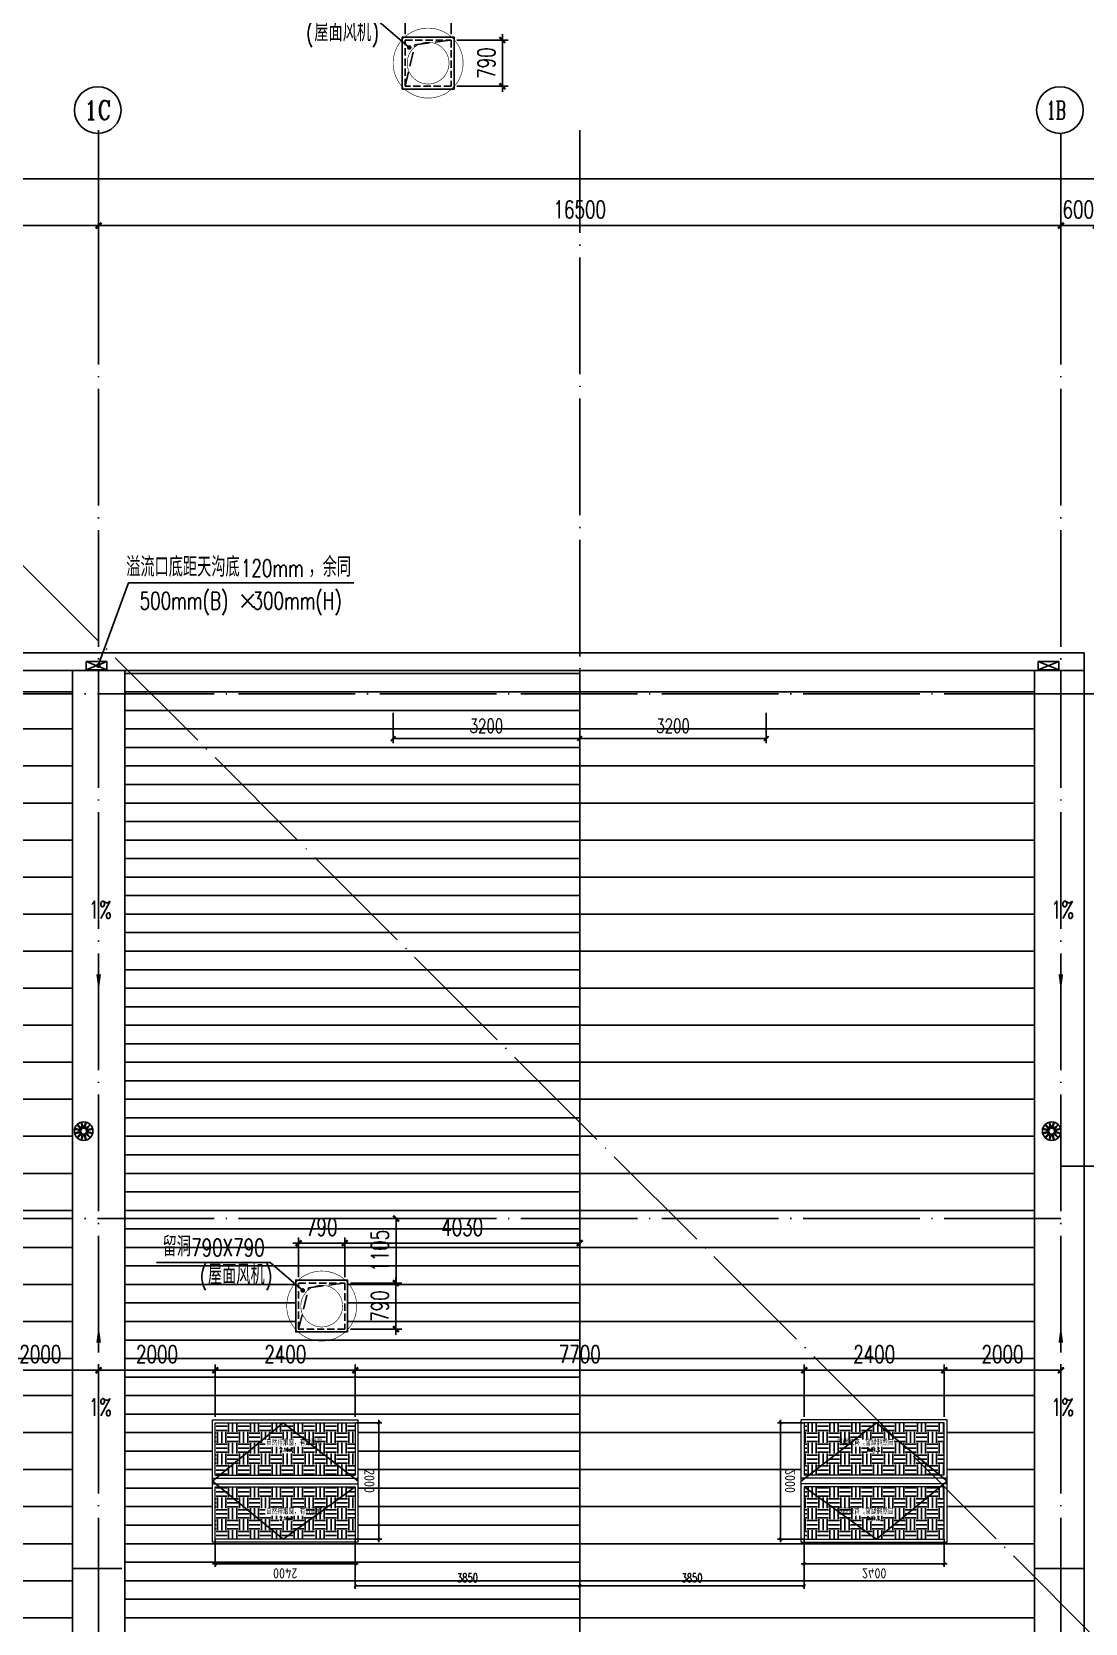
# Model space of a CAD drawing. Extents: x -1313754 to 847533, y 489853 to 941203.
# Drawn here: x 337900 to 355963, y 815882 to 843169 of the extents above; entities that cross this region are included whole.
import ezdxf
from ezdxf.enums import TextEntityAlignment as Align

# ---------------------------------------------------------------- set-up
doc = ezdxf.new("R2010")
doc.units = 0
doc.header["$LTSCALE"] = 1000
doc.header["$MEASUREMENT"] = 0
for name, pattern in [('DASH', [0.35, 0.25, -0.1]), ('DOTE', [2.42, 2, -0.2, 0.02, -0.2]), ('HIDDEN', [9.525, 6.35, -3.175])]:
    doc.linetypes.add(name, pattern=pattern)
doc.layers.get('Defpoints').update_dxf_attribs({"color": 210})
for name, color, linetype in [('A-AXIS-D', 1, 'Continuous'), ('A-AXIS-DOTE', 14, 'DOTE'), ('A-AXIS-DP', 126, 'Continuous'), ('A-AXIS-SYMB', 3, 'Continuous'), ('A-DRAIN', 142, 'Continuous'), ('A-HATCH-2', 251, 'Continuous'), ('A-LIN-V', 9, 'Continuous'), ('A-SFCE', 30, 'Continuous'), ('A-WINDOW', 140, 'Continuous'), ('AS-COLN', 6, 'Continuous'), ('AS-WALL', 40, 'Continuous'), ('AS-结构边线层', 200, 'Continuous'), ('DIM_SYMB', 3, 'Continuous'), ('PUB_TEXT', 7, 'Continuous'), ('SPACE', 7, 'Continuous'), ('SPACE_HATCH', 8, 'Continuous'), ('参考线', 8, 'Continuous'), ('外框', 1, 'HIDDEN'), ('暖通', 7, 'Continuous'), ('虹吸溢流', 3, 'Continuous'), ('虹吸雨水斗', 6, 'Continuous'), ('虹吸雨水标注XT', 7, 'Continuous')]:
    doc.layers.add(name, color=color, linetype=linetype)
doc.layers.add('A-加建区域', color=47, linetype='Continuous', plot=False)
doc.layers.add('成型线', color=3, linetype='Continuous', lineweight=18)
doc.styles.add('_TCH_AXIS', font='COMPLEX', dxfattribs={"bigfont": 'GBCBIG'})
doc.styles.add('_TCH_DIM', font='SIMPLEX', dxfattribs={"bigfont": 'GBCBIG'})
doc.styles.add('_TCH_DIM_T3', font='SIMPLEX', dxfattribs={"width": 0.705882, "bigfont": 'GBCBIG'})
doc.styles.add('_TCH_SPACE', font='SIMPLEX', dxfattribs={"height": 5, "bigfont": 'GBCBIG'})
doc.styles.get("Standard").update_dxf_attribs({"font": 'gbenor.shx', "bigfont": 'gbcbig.shx'})
doc.dimstyles.new('_TCH_ARCH&&100', dxfattribs={"dimtxt": 297.5, "dimasz": 100, "dimexe": 100, "dimexo": 100, "dimgap": 126.25, "dimtad": 1, "dimdec": 0, "dimzin": 0, "dimdsep": 46, "dimtxsty": '_TCH_DIM_T3', "dimblk": 'ARCHTICK', "dimcen": 0.09, "dimclrt": 7, "dimazin": 2, "dimtfac": 1, "dimtdec": 0, "dimtix": 1, "dimtmove": 2, "dimatfit": 3, "dimfxl": 0, "dimtolj": 1, "dimtzin": 0, "dimarcsym": 0})
doc.dimstyles.new('_TCH_ARCH&&50', dxfattribs={"dimtxt": 148.75, "dimasz": 50, "dimexe": 50, "dimexo": 50, "dimgap": 63.125, "dimtad": 1, "dimdec": 0, "dimzin": 0, "dimdsep": 46, "dimtxsty": '_TCH_DIM_T3', "dimblk": 'ARCHTICK', "dimcen": 0.09, "dimclrt": 7, "dimazin": 2, "dimtfac": 1, "dimtdec": 0, "dimtix": 1, "dimtmove": 2, "dimatfit": 3, "dimfxl": 0, "dimtolj": 1, "dimtzin": 0, "dimarcsym": 0})
doc.dimstyles.new('_TCH_ARCH&&80', dxfattribs={"dimtxt": 238, "dimasz": 80, "dimexe": 80, "dimexo": 80, "dimgap": 101, "dimtad": 1, "dimdec": 0, "dimzin": 0, "dimdsep": 46, "dimtxsty": '_TCH_DIM_T3', "dimblk": 'ARCHTICK', "dimcen": 0.09, "dimclrt": 7, "dimazin": 2, "dimtfac": 1, "dimtdec": 0, "dimtix": 1, "dimtmove": 2, "dimatfit": 3, "dimfxl": 0, "dimtolj": 1, "dimtzin": 0, "dimarcsym": 0})
pattern_1 = [(180, (-500100, 0), (-6e-14, -635), [])]
pattern_2 = [(0, (0, 0), (187.5, 187.5), [187.5, -187.5]), (0, (0, 70.31), (187.5, 187.5), [187.5, -187.5]), (0, (0, 140.62), (187.5, 187.5), [187.5, -187.5]), (90, (23.44, 164.06), (-187.5, 187.5), [187.5, -187.5]), (90, (93.75, 164.06), (-187.5, 187.5), [187.5, -187.5]), (90, (164.06, 164.06), (-187.5, 187.5), [187.5, -187.5])]

# ---------------------------------------------------------------- blocks, each defined once
blk = doc.blocks.new('rrrrrrrrrrrrrrrrrrrrr')
at = {"layer": 'A-HATCH-2'}
h = blk.add_hatch(dxfattribs=at)
h.set_pattern_fill('ANSI31', color=256, scale=400, angle=135)
h.set_pattern_definition(pattern_1)
h.paths.add_polyline_path([(-161504.2, 832220), (-169304.2, 832220), (-169304.2, 830430), (-169249.4, 746374.3), (-169304.2, 741420), (-161504.2, 741420)])
h = blk.add_hatch(dxfattribs=at)
h.set_pattern_fill('ANSI31', color=256, scale=200, angle=135)
h.set_pattern_definition([(180, (-500100, 0), (-3e-14, -317.5), [])])
h.paths.add_polyline_path([(-160604.2, 832220), (-152804.2, 832220), (-152804.2, 830430), (-152859, 746374.3), (-152804.2, 741420), (-160604.2, 741420)])
h = blk.add_hatch(dxfattribs=at)
h.set_pattern_fill('ANSI31', color=256, scale=400, angle=135)
h.set_pattern_definition(pattern_1)
h.paths.add_polyline_path([(-145004.2, 832220), (-152804.2, 832220), (-152804.2, 830430), (-152749.4, 746374.3), (-152804.2, 741420), (-145004.2, 741420)])
at = {"layer": 'A-LIN-V'}
for points in [[(-161504.2, 832220), (-161504.2, 741420)], [(-160604.2, 832220), (-160604.2, 741420)], [(-145004.2, 832220), (-145004.2, 741420)]]:
    blk.add_lwpolyline(points, dxfattribs=at)
at = {"layer": 'A-SFCE'}
for p, q in [((-144154.2, 832220), (-144154.2, 832520)), ((-230998, 832220), (-144154.2, 832220)), ((-152804.2, 832220), (-152804.2, 741420))]:
    blk.add_line(p, q, dxfattribs=at)
for points in [[(-254054.1, 759320), (-254654.2, 759320), (-254654.2, 760283.3), (-231216.1, 832520), (-144154.2, 832520)], [(-144154.2, 832220), (-144154.2, 741520)]]:
    blk.add_lwpolyline(points, dxfattribs=at)
blk = doc.blocks.new('_ArchTick')
at = {"color": 0, "linetype": 'ByBlock', "const_width": 0.4}
blk.add_lwpolyline([(-0.5, -0.5), (0.5, 0.5)], dxfattribs=at)
blk = doc.blocks.new('44')
at = {"layer": 'A-AXIS-DP', "color": 1}
for p, q in [((280302, 745270), (280302, 747370)), ((277446, 744900), (279946, 744900))]:
    blk.add_line(p, q, dxfattribs=at)
for p, xscale, yscale, zscale, rotation in [((280302, 747320), -50.00000000000003, 50.00000000000003, 50.00000000000001, 270), ((280302, 745320), -50.00000000000001, 50.00000000000001, 50.00000000000001, 90), ((279896, 744900), -50, 50, 50, 180)]:
    blk.add_blockref('_ArchTick', p, dxfattribs=dict(at, xscale=xscale, yscale=yscale, zscale=zscale, rotation=rotation))
at = {"layer": 'A-AXIS-DP', "color": 1, "xscale": -50, "yscale": 50, "zscale": 50}
blk.add_blockref('_ArchTick', (277496, 744900), dxfattribs=at)
at = {"layer": 'A-AXIS-DP', "color": 1, "insert": (278696, 744737), "char_height": 175, "attachment_point": 5, "rotation": 180}
blk.add_mtext('\\A1;2400', dxfattribs=at)
blk.add_wipeout([(277446, 745270), (279946, 745270), (279946, 747370), (277446, 747370)]).dxf.layer = '参考线'
at = {"layer": 'SPACE_HATCH'}
h = blk.add_hatch(dxfattribs=at)
h.set_pattern_fill('土壤', color=1, scale=50, style=0)
h.set_pattern_definition(pattern_2)
h.paths.add_polyline_path([(277496, 746420), (279896, 746420), (279896, 747320), (277496, 747320)])
h.paths.add_polyline_path([(278352, 746904), (279057, 746904), (279057, 747034), (278352, 747034)])
h.paths.add_polyline_path([(278591, 746811), (278817, 746811), (278817, 746895), (278591, 746895)])
h = blk.add_hatch(dxfattribs=at)
h.set_pattern_fill('土壤', color=1, scale=50, style=0)
h.set_pattern_definition(pattern_2)
h.paths.add_polyline_path([(277496, 746220), (279896, 746220), (279896, 745320), (277496, 745320)])
h.paths.add_polyline_path([(278352, 745724), (279057, 745724), (279057, 745854), (278352, 745854)])
h.paths.add_polyline_path([(278591, 745631), (278817, 745631), (278817, 745715), (278591, 745715)])
at = {"layer": 'A-AXIS-DP', "color": 1}
for p, q in [((279906, 747320), (280352, 747320)), ((277496, 745320), (277496, 744850)), ((279896, 745320), (279896, 744850)), ((279906, 745320), (280352, 745320))]:
    blk.add_line(p, q, dxfattribs=at)
at = {"layer": '外框'}
for points in [[(279946, 746320), (278658, 747320), (277446, 746320)], [(279896, 746220), (278658, 745320), (277446, 746320)]]:
    blk.add_lwpolyline(points, dxfattribs=at)
at = {"layer": '成型线'}
for p, q in [((279946, 745270), (279946, 747370)), ((277446, 746370), (279946, 746370)), ((277496, 746420), (279896, 746420)), ((277446, 746270), (279946, 746270)), ((277496, 746220), (279896, 746220))]:
    blk.add_line(p, q, dxfattribs=at)
for points in [[(279946, 745270), (277446, 745270), (277446, 747370), (279946, 747370)], [(277496, 746420), (277496, 747320), (279896, 747320), (279896, 746420)], [(279896, 746220), (279896, 745320), (277496, 745320), (277496, 746220)]]:
    blk.add_lwpolyline(points, dxfattribs=at)
at = {"layer": 'A-AXIS-DP', "color": 1, "insert": (280139, 746320), "char_height": 175, "attachment_point": 5, "rotation": 270}
blk.add_mtext('\\A1;2000', dxfattribs=at)
at = {"layer": 'SPACE', "color": 1, "style": '_TCH_SPACE'}
for p in [(278365, 746930), (278365, 745750)]:
    blk.add_text('自然排烟窗，有效面积', height=96.5, dxfattribs=at).set_placement(p)
at = {"layer": 'SPACE', "color": 1, "style": '_TCH_SPACE', "width": 0.705882}
for s, height, p in [('2.16m', 59.5, (278600, 746828)), ('2', 29.8, (278792, 746863)), ('2.16m', 59.5, (278600, 745648)), ('2', 29.8, (278792, 745683))]:
    blk.add_text(s, height=height, dxfattribs=at).set_placement(p)
blk = doc.blocks.new('*D2540')
at = {"layer": 'A-WINDOW', "color": 0, "lineweight": -2}
for p, q in [((293946, 817220), (293946, 816470)), ((297796, 817220), (297796, 816470)), ((293946, 816520), (297796, 816520))]:
    blk.add_line(p, q, dxfattribs=at)
at = {"layer": 'Defpoints', "color": 0}
for p in [(293946, 817270), (297796, 817270), (297796, 816520)]:
    blk.add_point(p, dxfattribs=at)
at = {"layer": 'A-WINDOW', "color": 0, "lineweight": -2, "xscale": 50, "yscale": 50, "zscale": 50, "rotation": 180}
blk.add_blockref('_ArchTick', (293946, 816520), dxfattribs=at)
at = {"layer": 'A-WINDOW', "color": 0, "lineweight": -2, "xscale": 50, "yscale": 50, "zscale": 50}
blk.add_blockref('_ArchTick', (297796, 816520), dxfattribs=at)
at = {"layer": 'A-WINDOW', "color": 7, "insert": (295871, 816658), "char_height": 148.8, "attachment_point": 5, "style": '_TCH_DIM_T3'}
blk.add_mtext('\\A1;3850', dxfattribs=at)
blk = doc.blocks.new('*D2541')
at = {"layer": 'A-WINDOW', "color": 0, "lineweight": -2}
for p, q in [((297796, 817220), (297796, 816470)), ((301646, 817220), (301646, 816470)), ((297796, 816520), (301646, 816520))]:
    blk.add_line(p, q, dxfattribs=at)
at = {"layer": 'Defpoints', "color": 0}
for p in [(297796, 817270), (301646, 817270), (301646, 816520)]:
    blk.add_point(p, dxfattribs=at)
at = {"layer": 'A-WINDOW', "color": 0, "lineweight": -2, "xscale": 50, "yscale": 50, "zscale": 50, "rotation": 180}
blk.add_blockref('_ArchTick', (297796, 816520), dxfattribs=at)
at = {"layer": 'A-WINDOW', "color": 0, "lineweight": -2, "xscale": 50, "yscale": 50, "zscale": 50}
blk.add_blockref('_ArchTick', (301646, 816520), dxfattribs=at)
at = {"layer": 'A-WINDOW', "color": 7, "insert": (299721, 816658), "char_height": 148.8, "attachment_point": 5, "style": '_TCH_DIM_T3'}
blk.add_mtext('\\A1;3850', dxfattribs=at)
blk = doc.blocks.new('*D2248')
at = {"layer": 'A-AXIS-DP', "color": 0, "lineweight": -2}
for p, q in [((337046, 819420), (337046, 820320)), ((339046, 819420), (339046, 820320)), ((337046, 820220), (339046, 820220))]:
    blk.add_line(p, q, dxfattribs=at)
at = {"layer": 'Defpoints', "color": 0}
for p in [(339046, 820220), (337046, 819320), (339046, 819320)]:
    blk.add_point(p, dxfattribs=at)
at = {"layer": 'A-AXIS-DP', "color": 0, "lineweight": -2, "xscale": 100, "yscale": 100, "zscale": 100, "rotation": 180}
blk.add_blockref('_ArchTick', (337046, 820220), dxfattribs=at)
at = {"layer": 'A-AXIS-DP', "color": 0, "lineweight": -2, "xscale": 100, "yscale": 100, "zscale": 100}
blk.add_blockref('_ArchTick', (339046, 820220), dxfattribs=at)
at = {"layer": 'A-AXIS-DP', "color": 7, "insert": (338046, 820495), "char_height": 297.5, "attachment_point": 5, "style": '_TCH_DIM_T3'}
blk.add_mtext('\\A1;2000', dxfattribs=at)
blk = doc.blocks.new('*D2249')
at = {"layer": 'A-AXIS-DP', "color": 0, "lineweight": -2}
for p, q in [((339046, 819420), (339046, 820320)), ((341046, 819420), (341046, 820320)), ((339046, 820220), (341046, 820220))]:
    blk.add_line(p, q, dxfattribs=at)
at = {"layer": 'Defpoints', "color": 0}
for p in [(341046, 820220), (339046, 819320), (341046, 819320)]:
    blk.add_point(p, dxfattribs=at)
at = {"layer": 'A-AXIS-DP', "color": 0, "lineweight": -2, "xscale": 100, "yscale": 100, "zscale": 100, "rotation": 180}
blk.add_blockref('_ArchTick', (339046, 820220), dxfattribs=at)
at = {"layer": 'A-AXIS-DP', "color": 0, "lineweight": -2, "xscale": 100, "yscale": 100, "zscale": 100}
blk.add_blockref('_ArchTick', (341046, 820220), dxfattribs=at)
at = {"layer": 'A-AXIS-DP', "color": 7, "insert": (340046, 820495), "char_height": 297.5, "attachment_point": 5, "style": '_TCH_DIM_T3'}
blk.add_mtext('\\A1;2000', dxfattribs=at)
blk = doc.blocks.new('*D2250')
at = {"layer": 'A-AXIS-DP', "color": 0, "lineweight": -2}
for p, q in [((341046, 819420), (341046, 820320)), ((343446, 819420), (343446, 820320)), ((341046, 820220), (343446, 820220))]:
    blk.add_line(p, q, dxfattribs=at)
at = {"layer": 'Defpoints', "color": 0}
for p in [(343446, 820220), (341046, 819320), (343446, 819320)]:
    blk.add_point(p, dxfattribs=at)
at = {"layer": 'A-AXIS-DP', "color": 0, "lineweight": -2, "xscale": 100, "yscale": 100, "zscale": 100, "rotation": 180}
blk.add_blockref('_ArchTick', (341046, 820220), dxfattribs=at)
at = {"layer": 'A-AXIS-DP', "color": 0, "lineweight": -2, "xscale": 100, "yscale": 100, "zscale": 100}
blk.add_blockref('_ArchTick', (343446, 820220), dxfattribs=at)
at = {"layer": 'A-AXIS-DP', "color": 7, "insert": (342246, 820495), "char_height": 297.5, "attachment_point": 5, "style": '_TCH_DIM_T3'}
blk.add_mtext('\\A1;2400', dxfattribs=at)
blk = doc.blocks.new('*D2251')
at = {"layer": 'A-AXIS-DP', "color": 0, "lineweight": -2}
for p, q in [((343446, 819420), (343446, 820320)), ((351146, 819420), (351146, 820320)), ((343446, 820220), (351146, 820220))]:
    blk.add_line(p, q, dxfattribs=at)
at = {"layer": 'Defpoints', "color": 0}
for p in [(351146, 820220), (343446, 819320), (351146, 819320)]:
    blk.add_point(p, dxfattribs=at)
at = {"layer": 'A-AXIS-DP', "color": 0, "lineweight": -2, "xscale": 100, "yscale": 100, "zscale": 100, "rotation": 180}
blk.add_blockref('_ArchTick', (343446, 820220), dxfattribs=at)
at = {"layer": 'A-AXIS-DP', "color": 0, "lineweight": -2, "xscale": 100, "yscale": 100, "zscale": 100}
blk.add_blockref('_ArchTick', (351146, 820220), dxfattribs=at)
at = {"layer": 'A-AXIS-DP', "color": 7, "insert": (347296, 820495), "char_height": 297.5, "attachment_point": 5, "style": '_TCH_DIM_T3'}
blk.add_mtext('\\A1;7700', dxfattribs=at)
blk = doc.blocks.new('*D2252')
at = {"layer": 'A-AXIS-DP', "color": 0, "lineweight": -2}
for p, q in [((351146, 819420), (351146, 820320)), ((353546, 819420), (353546, 820320)), ((351146, 820220), (353546, 820220))]:
    blk.add_line(p, q, dxfattribs=at)
at = {"layer": 'Defpoints', "color": 0}
for p in [(353546, 820220), (351146, 819320), (353546, 819320)]:
    blk.add_point(p, dxfattribs=at)
at = {"layer": 'A-AXIS-DP', "color": 0, "lineweight": -2, "xscale": 100, "yscale": 100, "zscale": 100, "rotation": 180}
blk.add_blockref('_ArchTick', (351146, 820220), dxfattribs=at)
at = {"layer": 'A-AXIS-DP', "color": 0, "lineweight": -2, "xscale": 100, "yscale": 100, "zscale": 100}
blk.add_blockref('_ArchTick', (353546, 820220), dxfattribs=at)
at = {"layer": 'A-AXIS-DP', "color": 7, "insert": (352346, 820495), "char_height": 297.5, "attachment_point": 5, "style": '_TCH_DIM_T3'}
blk.add_mtext('\\A1;2400', dxfattribs=at)
blk = doc.blocks.new('*D2253')
at = {"layer": 'A-AXIS-DP', "color": 0, "lineweight": -2}
for p, q in [((353546, 819420), (353546, 820320)), ((355546, 819420), (355546, 820320)), ((353546, 820220), (355546, 820220))]:
    blk.add_line(p, q, dxfattribs=at)
at = {"layer": 'Defpoints', "color": 0}
for p in [(355546, 820220), (353546, 819320), (355546, 819320)]:
    blk.add_point(p, dxfattribs=at)
at = {"layer": 'A-AXIS-DP', "color": 0, "lineweight": -2, "xscale": 100, "yscale": 100, "zscale": 100, "rotation": 180}
blk.add_blockref('_ArchTick', (353546, 820220), dxfattribs=at)
at = {"layer": 'A-AXIS-DP', "color": 0, "lineweight": -2, "xscale": 100, "yscale": 100, "zscale": 100}
blk.add_blockref('_ArchTick', (355546, 820220), dxfattribs=at)
at = {"layer": 'A-AXIS-DP', "color": 7, "insert": (354546, 820495), "char_height": 297.5, "attachment_point": 5, "style": '_TCH_DIM_T3'}
blk.add_mtext('\\A1;2000', dxfattribs=at)
blk = doc.blocks.new('*D1255')
at = {"layer": 'A-AXIS-D', "color": 0, "lineweight": -2}
for p, q in [((43282, 34220), (43282, 35127)), ((43282, 35027), (59782, 35027)), ((59782, 34220), (59782, 35127))]:
    blk.add_line(p, q, dxfattribs=at)
at = {"layer": 'Defpoints', "color": 0}
for p in [(59782, 35027), (43282, 34120), (59782, 34120)]:
    blk.add_point(p, dxfattribs=at)
at = {"layer": 'A-AXIS-D', "color": 0, "lineweight": -2, "xscale": 100, "yscale": 100, "zscale": 100, "rotation": 180}
blk.add_blockref('_ArchTick', (43282, 35027), dxfattribs=at)
at = {"layer": 'A-AXIS-D', "color": 0, "lineweight": -2, "xscale": 100, "yscale": 100, "zscale": 100}
blk.add_blockref('_ArchTick', (59782, 35027), dxfattribs=at)
at = {"layer": 'A-AXIS-D', "color": 7, "insert": (51532, 35302), "char_height": 297.5, "attachment_point": 5, "style": '_TCH_DIM_T3'}
blk.add_mtext('\\A1;16500', dxfattribs=at)
blk = doc.blocks.new('*D1256')
at = {"layer": 'A-AXIS-D', "color": 0, "lineweight": -2}
for p, q in [((59782, 34220), (59782, 35127)), ((59782, 35027), (76282, 35027)), ((76282, 34220), (76282, 35127))]:
    blk.add_line(p, q, dxfattribs=at)
at = {"layer": 'Defpoints', "color": 0}
for p in [(76282, 35027), (59782, 34120), (76282, 34120)]:
    blk.add_point(p, dxfattribs=at)
at = {"layer": 'A-AXIS-D', "color": 0, "lineweight": -2, "xscale": 100, "yscale": 100, "zscale": 100, "rotation": 180}
blk.add_blockref('_ArchTick', (59782, 35027), dxfattribs=at)
at = {"layer": 'A-AXIS-D', "color": 0, "lineweight": -2, "xscale": 100, "yscale": 100, "zscale": 100}
blk.add_blockref('_ArchTick', (76282, 35027), dxfattribs=at)
at = {"layer": 'A-AXIS-D', "color": 7, "insert": (68032, 35302), "char_height": 297.5, "attachment_point": 5, "style": '_TCH_DIM_T3'}
blk.add_mtext('\\A1;16500', dxfattribs=at)
blk = doc.blocks.new('*D1257')
at = {"layer": 'A-AXIS-D', "color": 0, "lineweight": -2}
for p, q in [((76282, 34220), (76282, 35127)), ((76282, 35027), (76882, 35027)), ((76882, 34220), (76882, 35127))]:
    blk.add_line(p, q, dxfattribs=at)
at = {"layer": 'Defpoints', "color": 0}
for p in [(76882, 35027), (76282, 34120), (76882, 34120)]:
    blk.add_point(p, dxfattribs=at)
at = {"layer": 'A-AXIS-D', "color": 0, "lineweight": -2, "xscale": 100, "yscale": 100, "zscale": 100, "rotation": 180}
blk.add_blockref('_ArchTick', (76282, 35027), dxfattribs=at)
at = {"layer": 'A-AXIS-D', "color": 0, "lineweight": -2, "xscale": 100, "yscale": 100, "zscale": 100}
blk.add_blockref('_ArchTick', (76882, 35027), dxfattribs=at)
at = {"layer": 'A-AXIS-D', "color": 7, "insert": (76582, 35302), "char_height": 297.5, "attachment_point": 5, "style": '_TCH_DIM_T3'}
blk.add_mtext('\\A1;600', dxfattribs=at)
blk = doc.blocks.new('*D1363')
at = {"layer": 'A-AXIS-D', "color": 0, "lineweight": -2}
for p, q in [((-33818, 34320), (-33818, 35927)), ((-33818, 35827), (92682, 35827)), ((92682, 34320), (92682, 35927))]:
    blk.add_line(p, q, dxfattribs=at)
at = {"layer": 'Defpoints', "color": 0}
for p in [(92682, 35827), (-33818, 34220), (92682, 34220)]:
    blk.add_point(p, dxfattribs=at)
at = {"layer": 'A-AXIS-D', "color": 0, "lineweight": -2, "xscale": 100, "yscale": 100, "zscale": 100, "rotation": 180}
blk.add_blockref('_ArchTick', (-33818, 35827), dxfattribs=at)
at = {"layer": 'A-AXIS-D', "color": 0, "lineweight": -2, "xscale": 100, "yscale": 100, "zscale": 100}
blk.add_blockref('_ArchTick', (92682, 35827), dxfattribs=at)
at = {"layer": 'A-AXIS-D', "color": 7, "insert": (29432, 36102), "char_height": 297.5, "attachment_point": 5, "style": '_TCH_DIM_T3'}
blk.add_mtext('\\A1;126500', dxfattribs=at)
blk = doc.blocks.new('*D1490')
at = {"layer": 'A-AXIS-DP', "color": 0, "lineweight": -2}
for p, q in [((68032, 26670), (68032, 26150)), ((71232, 26670), (71232, 26150)), ((68032, 26230), (71232, 26230))]:
    blk.add_line(p, q, dxfattribs=at)
at = {"layer": 'Defpoints', "color": 0}
for p in [(68032, 26750), (71232, 26750), (71232, 26230)]:
    blk.add_point(p, dxfattribs=at)
at = {"layer": 'A-AXIS-DP', "color": 0, "lineweight": -2, "xscale": 80, "yscale": 80, "zscale": 80, "rotation": 180}
blk.add_blockref('_ArchTick', (68032, 26230), dxfattribs=at)
at = {"layer": 'A-AXIS-DP', "color": 0, "lineweight": -2, "xscale": 80, "yscale": 80, "zscale": 80}
blk.add_blockref('_ArchTick', (71232, 26230), dxfattribs=at)
at = {"layer": 'A-AXIS-DP', "color": 7, "insert": (69632, 26450), "char_height": 238, "attachment_point": 5, "style": '_TCH_DIM_T3'}
blk.add_mtext('\\A1;3200', dxfattribs=at)
blk = doc.blocks.new('*D1491')
at = {"layer": 'A-AXIS-DP', "color": 0, "lineweight": -2}
for p, q in [((64832, 26670), (64832, 26150)), ((68032, 26670), (68032, 26150)), ((64832, 26230), (68032, 26230))]:
    blk.add_line(p, q, dxfattribs=at)
at = {"layer": 'Defpoints', "color": 0}
for p in [(64832, 26750), (68032, 26750), (68032, 26230)]:
    blk.add_point(p, dxfattribs=at)
at = {"layer": 'A-AXIS-DP', "color": 0, "lineweight": -2, "xscale": 80, "yscale": 80, "zscale": 80, "rotation": 180}
blk.add_blockref('_ArchTick', (64832, 26230), dxfattribs=at)
at = {"layer": 'A-AXIS-DP', "color": 0, "lineweight": -2, "xscale": 80, "yscale": 80, "zscale": 80}
blk.add_blockref('_ArchTick', (68032, 26230), dxfattribs=at)
at = {"layer": 'A-AXIS-DP', "color": 7, "insert": (66432, 26450), "char_height": 238, "attachment_point": 5, "style": '_TCH_DIM_T3'}
blk.add_mtext('\\A1;3200', dxfattribs=at)
blk = doc.blocks.new('*D138')
at = {"layer": 'A-AXIS-DP', "color": 0, "lineweight": -2}
for p, q in [((-495, 395), (-1374, 395)), ((-1274, 395), (-1274, 495)), ((-1274, 395), (-1274, -395)), ((-495, -395), (-1374, -395)), ((-1274, -395), (-1274, -495))]:
    blk.add_line(p, q, dxfattribs=at)
at = {"layer": 'Defpoints', "color": 0}
for p in [(-395, 395), (-1274, -395), (-395, -395)]:
    blk.add_point(p, dxfattribs=at)
at = {"layer": 'A-AXIS-DP', "color": 0, "lineweight": -2, "xscale": 100, "yscale": 100, "zscale": 100}
for p, rotation in [((-1274, 395), 270), ((-1274, -395), 90)]:
    blk.add_blockref('_ArchTick', p, dxfattribs=dict(at, rotation=rotation))
at = {"layer": 'A-AXIS-DP', "color": 7, "insert": (-999, 0), "char_height": 297.5, "attachment_point": 5, "rotation": 270, "style": '_TCH_DIM_T3'}
blk.add_mtext('\\A1;790', dxfattribs=at)
blk = doc.blocks.new('*D139')
at = {"layer": 'A-AXIS-DP', "color": 0, "lineweight": -2}
for p, q in [((-395, -495), (-395, -1178)), ((395, -495), (395, -1178)), ((-395, -1078), (-495, -1078)), ((395, -1078), (-395, -1078)), ((395, -1078), (495, -1078))]:
    blk.add_line(p, q, dxfattribs=at)
at = {"layer": 'Defpoints', "color": 0}
for p in [(-395, -395), (395, -395), (-395, -1078)]:
    blk.add_point(p, dxfattribs=at)
at = {"layer": 'A-AXIS-DP', "color": 0, "lineweight": -2, "xscale": 100, "yscale": 100, "zscale": 100}
blk.add_blockref('_ArchTick', (-395, -1078), dxfattribs=at)
at = {"layer": 'A-AXIS-DP', "color": 0, "lineweight": -2, "xscale": 100, "yscale": 100, "zscale": 100, "rotation": 180}
blk.add_blockref('_ArchTick', (395, -1078), dxfattribs=at)
at = {"layer": 'A-AXIS-DP', "color": 7, "insert": (0, -1353), "char_height": 297.5, "attachment_point": 5, "rotation": 180, "style": '_TCH_DIM_T3'}
blk.add_mtext('\\A1;790', dxfattribs=at)
blk = doc.blocks.new('*D2324')
at = {"layer": 'A-AXIS-DP', "color": 0, "lineweight": -2}
for p, q in [((343266, 821815), (343266, 822498)), ((347296, 821815), (347296, 822498)), ((343266, 822398), (347296, 822398))]:
    blk.add_line(p, q, dxfattribs=at)
at = {"layer": 'Defpoints', "color": 0}
for p in [(347296, 822398), (343266, 821715), (347296, 821715)]:
    blk.add_point(p, dxfattribs=at)
at = {"layer": 'A-AXIS-DP', "color": 0, "lineweight": -2, "xscale": 100, "yscale": 100, "zscale": 100, "rotation": 180}
blk.add_blockref('_ArchTick', (343266, 822398), dxfattribs=at)
at = {"layer": 'A-AXIS-DP', "color": 0, "lineweight": -2, "xscale": 100, "yscale": 100, "zscale": 100}
blk.add_blockref('_ArchTick', (347296, 822398), dxfattribs=at)
at = {"layer": 'A-AXIS-DP', "color": 7, "insert": (345281, 822673), "char_height": 297.5, "attachment_point": 5, "style": '_TCH_DIM_T3'}
blk.add_mtext('\\A1;4030', dxfattribs=at)
blk = doc.blocks.new('*D2325')
at = {"layer": 'A-AXIS-DP', "color": 0, "lineweight": -2}
for p, q in [((343366, 822820), (344245, 822820)), ((344145, 821715), (344145, 822820)), ((343366, 821715), (344245, 821715))]:
    blk.add_line(p, q, dxfattribs=at)
at = {"layer": 'Defpoints', "color": 0}
for p in [(343266, 822820), (344145, 822820), (343266, 821715)]:
    blk.add_point(p, dxfattribs=at)
at = {"layer": 'A-AXIS-DP', "color": 0, "lineweight": -2, "xscale": 100, "yscale": 100, "zscale": 100}
for p, rotation in [((344145, 822820), 90), ((344145, 821715), 270)]:
    blk.add_blockref('_ArchTick', p, dxfattribs=dict(at, rotation=rotation))
at = {"layer": 'A-AXIS-DP', "color": 7, "insert": (343870, 822267), "char_height": 297.5, "attachment_point": 5, "rotation": 90, "style": '_TCH_DIM_T3'}
blk.add_mtext('\\A1;1105', dxfattribs=at)
blk = doc.blocks.new('“奔腾”虹吸雨水斗')
at = {"layer": '虹吸雨水斗', "lineweight": 25}
for p, q in [((946944, 86685), (947028, 86658)), ((947032, 86673), (946946, 86692)), ((946982, 86753), (947040, 86688)), ((947052, 86699), (946987, 86758)), ((947048, 86793), (947066, 86707)), ((947082, 86711), (947055, 86795)), ((947125, 86795), (947098, 86711)), ((947114, 86707), (947132, 86793)), ((947194, 86758), (947128, 86699)), ((947140, 86688), (947199, 86753)), ((947234, 86692), (947148, 86673)), ((947152, 86658), (947236, 86685)), ((947028, 86641), (946944, 86614)), ((946946, 86607), (947032, 86625)), ((947040, 86611), (946982, 86546)), ((946987, 86541), (947052, 86600)), ((947066, 86592), (947048, 86506)), ((947055, 86504), (947082, 86587)), ((947098, 86587), (947125, 86504)), ((947132, 86506), (947114, 86592)), ((947128, 86600), (947194, 86541)), ((947199, 86546), (947140, 86611)), ((947148, 86625), (947234, 86607)), ((947236, 86614), (947152, 86641))]:
    blk.add_line(p, q, dxfattribs=at)
for radius in [150, 47.6]:
    blk.add_circle((947090, 86649), radius, dxfattribs=at)
for centre, start, end in [((947025, 86649), 291.6382, 68.3675), ((947034, 86682), 261.6382, 38.3675), ((947057, 86706), 231.6382, 8.3675), ((947090, 86715), 201.6382, 338.3675), ((947123, 86706), 171.6382, 308.3675), ((947147, 86682), 141.6382, 278.3675), ((947155, 86649), 111.6382, 248.3675), ((947034, 86617), 321.6382, 98.3675), ((947057, 86593), 351.6382, 128.3675), ((947090, 86584), 21.6382, 158.3675), ((947123, 86593), 51.6382, 188.3675), ((947147, 86617), 81.6382, 218.3675)]:
    blk.add_arc(centre, 8.82, start, end, dxfattribs=at)
blk = doc.blocks.new('溢流口')
at = {"layer": '虹吸雨水标注XT'}
for p, q in [((-250, 98), (250, -98)), ((250, 98), (-250, -98)), ((250, -98), (250, 98))]:
    blk.add_line(p, q, dxfattribs=at)
blk.add_lwpolyline([(-250, 98), (250, 98), (250, -98), (-250, -98)], close=True, dxfattribs=at)
blk = doc.blocks.new('w4234233')
at = {"layer": 'A-AXIS-SYMB'}
for points in [[(355546, 826830, 0, 0, 0), (355546, 825680, 0, 80, 0), (355546, 825980, 0, 0, 0)], [(355546, 818810, 0, 0, 0), (355546, 819960, 0, 80, 0), (355546, 819660, 0, 0, 0)]]:
    blk.add_lwpolyline(points, format="xyseb", dxfattribs=at)
at = {"layer": 'PUB_TEXT', "style": '_TCH_DIM', "width": 0.705882}
for p in [(355376, 826935), (355376, 818407)]:
    blk.add_text('1%%%', height=297.5, dxfattribs=at).set_placement(p)
blk = doc.blocks.new('21321423')
at = {"layer": 'A-AXIS-SYMB'}
for p, q in [((339040, 832301), (339560, 833720)), ((339560, 833720), (343420, 833720))]:
    blk.add_line(p, q, dxfattribs=at)
at = {"layer": 'A-AXIS-SYMB', "const_width": 40}
blk.add_lwpolyline([(339033, 832282, 1), (339047, 832320, 1)], format="xyb", close=True, dxfattribs=at)
at = {"layer": 'A-DRAIN'}
for p, q in [((338596, 816820), (339446, 816820)), ((355096, 816820), (355946, 816820))]:
    blk.add_line(p, q, dxfattribs=at)
at = {"layer": 'A-加建区域'}
for p in [(-16500, 1030), (0, 1030)]:
    blk.add_blockref('w4234233', p, dxfattribs=at)
at = {"layer": '虹吸溢流', "ltscale": 200, "xscale": -0.70754716981, "yscale": 0.70754716981, "zscale": 0.70754716981, "rotation": 180}
for p in [(339010, 832301), (355334, 832301)]:
    blk.add_blockref('溢流口', p, dxfattribs=at)
at = {"layer": '虹吸雨水斗', "xscale": 1.061320754715, "yscale": 1.061320754715, "zscale": 1.061320754715}
for p in [(-666377, 732357), (-649777, 732357)]:
    blk.add_blockref('“奔腾”虹吸雨水斗', p, dxfattribs=at)
at = {"layer": 'PUB_TEXT', "style": '_TCH_DIM'}
for s, height, p in [('溢流口底距天沟底', 337.6, (339519, 833825)), ('，余同', 337.6, (342645, 833825)), ('×', 338, (341439, 833265))]:
    blk.add_text(s, height=height, dxfattribs=at).set_placement(p)
at = {"layer": 'PUB_TEXT', "style": '_TCH_DIM', "width": 0.705882}
for s, p in [('120mm', (341485, 833825)), ('500mm(B)', (339749, 833265)), ('300mm(H)', (341685, 833265))]:
    blk.add_text(s, height=297.5, dxfattribs=at).set_placement(p)
blk = doc.blocks.new('nr3453464')
at = {"layer": 'A-LIN-V'}
blk.add_blockref('44', (14050, 72000), dxfattribs=at)
at = {"layer": 'A-LIN-V', "xscale": -0.9999999999999998}
blk.add_blockref('44', (581541.6, 72000), dxfattribs=at)
at = {"layer": 'A-WINDOW', "color": 1}
for p1, p2, picture, middle in [((293945.8, 817270), (297795.8, 817270), '*D2540', (295870.8, 816657.5)), ((297795.8, 817270), (301645.8, 817270), '*D2541', (299720.8, 816657.5))]:
    dim = blk.add_aligned_dim(p1=p1, p2=p2, distance=-750, dimstyle='_TCH_ARCH&&50', dxfattribs=at)
    dim.commit()
    dim.dimension.update_dxf_attribs({"geometry": picture, "text_midpoint": middle})
blk = doc.blocks.new('242343243')
at = {"layer": 'A-WINDOW'}
blk.add_blockref('nr3453464', (49500, 0), dxfattribs=at)
at = {"layer": 'A-AXIS-DP'}
dim = blk.add_aligned_dim(p1=(337045.8, 819320), p2=(339045.8, 819320), distance=900.1, dimstyle='_TCH_ARCH&&100', dxfattribs=at)
dim.commit()
dim.dimension.update_dxf_attribs({"geometry": '*D2248', "text_midpoint": (338045.8, 820495.1)})
for p1, p2, picture, middle in [((339045.8, 819320), (341045.8, 819320), '*D2249', (340045.8, 820495.1)), ((341045.8, 819320), (343445.8, 819320), '*D2250', (342245.8, 820495.1)), ((343445.8, 819320), (351145.8, 819320), '*D2251', (347295.8, 820495.1)), ((351145.8, 819320), (353545.8, 819320), '*D2252', (352345.8, 820495.1)), ((353545.8, 819320), (355545.8, 819320), '*D2253', (354545.8, 820495.1))]:
    dim = blk.add_aligned_dim(p1=p1, p2=p2, distance=900.1, dimstyle='_TCH_ARCH&&100', dxfattribs=at)
    dim.commit()
    dim.dimension.update_dxf_attribs({"geometry": picture, "text_midpoint": middle})
blk = doc.blocks.new('dote')
at = {"layer": 'A-AXIS-D'}
for centre in [(59767.3, 37006.1), (76267.3, 37006.1)]:
    blk.add_circle(centre, 400, dxfattribs=at)
at = {"layer": 'A-AXIS-DOTE'}
for p, q in [((76882.2, 10800), (46882.2, 40800)), ((59782.2, -68993.9), (59782.2, 36662.3)), ((68032.2, -69160), (68032.2, 36662.3)), ((76282.2, -68993.9), (76282.2, 36606.4)), ((76282.2, 27000), (-41310, 27000)), ((76282.2, 27000), (124536.4, 27000)), ((76282.2, 18900), (124441.5, 18900)), ((76282.2, 18000), (-41310, 18000))]:
    blk.add_line(p, q, dxfattribs=at)
at = {"layer": 'PUB_TEXT', "style": '_TCH_AXIS'}
for s, height, p, p2 in [('1C', 321.14, (59537.9, 36845.6), (59996.7, 36845.6)), ('1B ', 307.25, (76033.2, 36852.5), (76501.4, 36852.5))]:
    blk.add_text(s, height=height, dxfattribs=at).set_placement(p, p2, align=Align.FIT)
at = {"layer": 'A-AXIS-D'}
for base, p1, p2, picture, middle in [((92682.2, 35826.7), (-33817.8, 34220), (92682.2, 34220), '*D1363', (29432.2, 36101.7)), ((59782.2, 35026.7), (43282.2, 34120), (59782.2, 34120), '*D1255', (51532.2, 35301.7)), ((76282.2, 35026.7), (59782.2, 34120), (76282.2, 34120), '*D1256', (68032.2, 35301.7)), ((76882.2, 35026.7), (76282.2, 34120), (76882.2, 34120), '*D1257', (76582.2, 35301.7))]:
    dim = blk.add_linear_dim(base=base, p1=p1, p2=p2, angle=0, dimstyle='_TCH_ARCH&&100', override={"dimgap": 0}, dxfattribs=at)
    dim.commit()
    dim.dimension.update_dxf_attribs({"geometry": picture, "text_midpoint": middle, "dimtype": 161})
at = {"layer": 'A-AXIS-DP'}
for p1, p2, picture, middle in [((64832.2, 26750), (68032.2, 26750), '*D1491', (66432.2, 26450)), ((68032.2, 26750), (71232.2, 26750), '*D1490', (69632.2, 26450))]:
    dim = blk.add_aligned_dim(p1=p1, p2=p2, distance=-520, dimstyle='_TCH_ARCH&&80', dxfattribs=at)
    dim.commit()
    dim.dimension.update_dxf_attribs({"geometry": picture, "text_midpoint": middle})
blk = doc.blocks.new('fengji')
at = {"layer": 'DIM_SYMB'}
blk.add_line((884.2, -747.9), (2834.2, -747.9), dxfattribs=at)
at = {"layer": 'DIM_SYMB', "color": 7, "style": '_TCH_DIM', "width": 0.705882}
for s, p in [(')', (967.7, -372.9)), ('(', (2090.7, -372.9)), ('790X790', (2237.7, -852.9))]:
    blk.add_text(s, height=297.5, rotation=180, dxfattribs=at).set_placement(p)
at = {"layer": 'DIM_SYMB', "color": 7, "style": '_TCH_DIM'}
for s, p in [('屋面风机', (1950.7, -372.9)), ('留洞', (2729.2, -852.9))]:
    blk.add_text(s, height=337.59, rotation=180, dxfattribs=at).set_placement(p)
blk.add_wipeout([(-445, 445), (445, 445), (445, -445), (-445, -445)]).dxf.layer = '参考线'
at = {"layer": 'A-HATCH-2', "const_width": 10}
for points in [[(0, -600.2, -1), (0, 600.2, -1)], [(0, -600.2, 1), (0, 600.2, 1)]]:
    blk.add_lwpolyline(points, format="xyb", dxfattribs=at)
at = {"layer": 'A-HATCH-2', "linetype": 'DASH', "const_width": 10}
for points in [[(0, -358.3, -1), (0, 358.3, -1)], [(0, -358.3, 1), (0, 358.3, 1)]]:
    blk.add_lwpolyline(points, format="xyb", dxfattribs=at)
at = {"layer": 'AS-COLN', "ltscale": 0.5}
blk.add_lwpolyline([(-445, 445), (445, 445), (445, -445), (-445, -445)], close=True, dxfattribs=at)
at = {"layer": 'AS-COLN', "linetype": 'DASH', "ltscale": 0.5}
blk.add_lwpolyline([(-395, 395), (395, 395), (395, -395), (-395, -395)], close=True, dxfattribs=at)
at = {"layer": 'AS-结构边线层', "linetype": 'DASH'}
blk.add_lwpolyline([(395, 395), (225.4, -315), (-395, -395)], dxfattribs=at)
at = {"layer": 'DIM_SYMB'}
blk.add_line((324.2, -267.9), (884.2, -747.9), dxfattribs=at)
at = {"layer": 'DIM_SYMB', "const_width": 40}
blk.add_lwpolyline([(310.3, -253.5, -1), (338.1, -282.3, -1)], format="xyb", close=True, dxfattribs=at)
at = {"layer": 'A-AXIS-DP'}
for p1, distance, picture, middle in [((-395, 395), -879.2, '*D138', (-999.2, 0)), ((395, -395), 682.9, '*D139', (0, -1352.9))]:
    dim = blk.add_aligned_dim(p1=p1, p2=(-395, -395), distance=distance, dimstyle='_TCH_ARCH&&100', dxfattribs=at)
    dim.commit()
    dim.dimension.update_dxf_attribs({"geometry": picture, "text_midpoint": middle})
blk = doc.blocks.new('2312321321')
at = {"layer": '暖通', "rotation": 180}
blk.add_blockref('fengji', (342870.8, 821320), dxfattribs=at)
at = {"layer": 'A-AXIS-DP'}
for p2, distance, picture, middle in [((347295.8, 821715), 682.9, '*D2324', (345280.8, 822672.9)), ((343265.8, 822820), -879.2, '*D2325', (343870, 822267.5))]:
    dim = blk.add_aligned_dim(p1=(343265.8, 821715), p2=p2, distance=distance, dimstyle='_TCH_ARCH&&100', dxfattribs=at)
    dim.commit()
    dim.dimension.update_dxf_attribs({"geometry": picture, "text_midpoint": middle})

msp = doc.modelspace()

# ---------------------------------------------------------------- block references
msp.add_blockref('rrrrrrrrrrrrrrrrrrrrr', (500100, 0))

# ---------------------------------------------------------------- next in the draw order: block references
at = {"layer": 'A-WINDOW'}
msp.add_blockref('242343243', (0, 0), dxfattribs=at)

# ---------------------------------------------------------------- next in the draw order: block references
at = {"layer": 'AS-WALL'}
msp.add_blockref('dote', (279263.6, 804820), dxfattribs=at)

# ---------------------------------------------------------------- next in the draw order: block references
at = {"layer": '暖通', "rotation": 180}
msp.add_blockref('fengji', (344695.8, 842632.1), dxfattribs=at)
at = {"layer": '暖通', "color": 7}
msp.add_blockref('2312321321', (0, 0), dxfattribs=at)

# ---------------------------------------------------------------- next in the draw order: block references
at = {"layer": '虹吸雨水斗', "linetype": 'Continuous'}
msp.add_blockref('21321423', (0, 0), dxfattribs=at)

doc.saveas('drawing.dxf')
